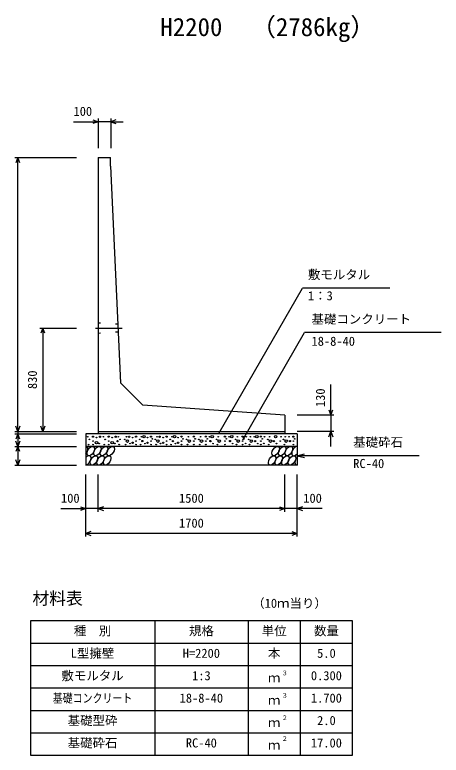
# Model space of a CAD drawing. Units: millimetres, scale not verified. Extents: x -67200 to 67200, y -23760 to 23760.
# Drawn here: x 44743 to 48171, y 2894 to 8840 of the extents above; entities that cross this region are included whole.
import ezdxf
from ezdxf.enums import TextEntityAlignment as Align

# ---------------------------------------------------------------- set-up
doc = ezdxf.new("R2010")
doc.units = ezdxf.units.MM
doc.header["$LTSCALE"] = 80
doc.linetypes.add('CHAIN1', pattern=[8, 5, -1, 1, -1])
doc.linetypes.add('DOTTED', pattern=[1.75, 0.25, -1.5])
for name, color, linetype, lineweight in [('0-0_CENTER', 7, 'CHAIN1', 25), ('0-1_DIM', 7, 'Continuous', 25), ('0-3_HATCH', 6, 'Continuous', 25), ('0-4_HYO', 3, 'Continuous', 25), ('0-5_HYO2', 4, 'Continuous', 25), ('0-6_OUTLINE', 1, 'Continuous', 25), ('0-7_OUTLINE2', 4, 'DOTTED', 25), ('0-8_TXT', 7, 'Continuous', 25)]:
    doc.layers.add(name, color=color, linetype=linetype, lineweight=lineweight)
doc.styles.add('ＭＳ ゴシック', font='')
doc.styles.get('ＭＳ ゴシック').set_extended_font_data('MS Gothic')

msp = doc.modelspace()

# ---------------------------------------------------------------- linework, layer by layer
at = {"layer": '0-0_CENTER'}
msp.add_line((45393.01, 6324.21), (45605.35, 6324.21), dxfattribs=at)
at = {"layer": '0-1_DIM'}
for p, q in [((45214.56, 7981.1), (45414.11, 7981.1)), ((45414.11, 8006.1), (45414.11, 7769.21)), ((45514.11, 7981.1), (45414.11, 7981.1)), ((45514.11, 8006.1), (45514.11, 7769.21)), ((45514.11, 7981.1), (45614.11, 7981.1)), ((44743.39, 7694.21), (45238.39, 7694.21)), ((44768.39, 5494.21), (44768.39, 7694.21)), ((46385.54, 5482.31), (47056.81, 6644.99)), ((47759.22, 6644.99), (47056.81, 6644.99)), ((44943.39, 6324.21), (45238.39, 6324.21)), ((44968.39, 6324.21), (44968.39, 5494.21)), ((46575.02, 5427.92), (47071.29, 6287.48)), ((48170.83, 6287.48), (47071.29, 6287.48)), ((47283.39, 5624.21), (47283.39, 5871.9)), ((47308.39, 5624.21), (47013.39, 5624.21)), ((47283.39, 5624.21), (47283.39, 5494.21)), ((44743.39, 5494.21), (45238.39, 5494.21)), ((44743.39, 5474.21), (45238.39, 5474.21)), ((44768.39, 5494.21), (44768.39, 5474.21)), ((44768.39, 5474.21), (44768.39, 5374.21)), ((47308.39, 5494.21), (47013.39, 5494.21)), ((47283.39, 5374.21), (47283.39, 5494.21)), ((44743.39, 5374.21), (45238.39, 5374.21)), ((44768.39, 5374.21), (44768.39, 5224.21)), ((47013.39, 5299.21), (47071.35, 5314.74)), ((47993.71, 5299.21), (47013.39, 5299.21)), ((47013.39, 5299.21), (47071.35, 5283.68)), ((44743.39, 5224.21), (45238.39, 5224.21)), ((45313.39, 4649.21), (45313.39, 5149.21)), ((45413.39, 4849.21), (45413.39, 5149.21)), ((46913.39, 4849.21), (46913.39, 5149.21)), ((46913.39, 4849.21), (46913.39, 5149.21)), ((47013.39, 4649.21), (47013.39, 5149.21)), ((45113.85, 4874.21), (45313.39, 4874.21)), ((45413.39, 4874.21), (45313.39, 4874.21)), ((46913.39, 4874.21), (45413.39, 4874.21)), ((47013.39, 4874.21), (46913.39, 4874.21)), ((47212.94, 4874.21), (47013.39, 4874.21)), ((47013.39, 4674.21), (45313.39, 4674.21))]:
    msp.add_line(p, q, dxfattribs=at)
for points in [[(45371.82, 7996.49), (45414.11, 7981.1), (45371.82, 7965.71)], [(45556.39, 7996.49), (45514.11, 7981.1), (45556.39, 7965.71)], [(44783.78, 7651.92), (44768.39, 7694.21), (44753, 7651.92)], [(44983.78, 6281.92), (44968.39, 6324.21), (44953, 6281.92)], [(47268, 5666.49), (47283.39, 5624.21), (47298.78, 5666.49)], [(44783.78, 5536.49), (44768.39, 5494.21), (44753, 5536.49)], [(44983.78, 5536.49), (44968.39, 5494.21), (44953, 5536.49)], [(44783.78, 5431.92), (44768.39, 5474.21), (44753, 5431.92)], [(47268, 5451.92), (47283.39, 5494.21), (47298.78, 5451.92)], [(44783.78, 5416.49), (44768.39, 5374.21), (44753, 5416.49)], [(44783.78, 5331.92), (44768.39, 5374.21), (44753, 5331.92)], [(44783.78, 5266.49), (44768.39, 5224.21), (44753, 5266.49)], [(45271.11, 4889.6), (45313.39, 4874.21), (45271.11, 4858.82)], [(45455.68, 4889.6), (45413.39, 4874.21), (45455.68, 4858.82)], [(46871.11, 4889.6), (46913.39, 4874.21), (46871.11, 4858.82)], [(47055.68, 4889.6), (47013.39, 4874.21), (47055.68, 4858.82)], [(45355.68, 4689.6), (45313.39, 4674.21), (45355.68, 4658.82)], [(46971.11, 4689.6), (47013.39, 4674.21), (46971.11, 4658.82)]]:
    msp.add_lwpolyline(points, dxfattribs=at)
at = {"layer": '0-3_HATCH'}
for centre, radius in [((45329.36, 5451.38), 2.5), ((45343.38, 5430.37), 2.5), ((45372.25, 5452.26), 5), ((45372.25, 5416.37), 2.5), ((45400.29, 5403.23), 10), ((45400.29, 5444.38), 2.5), ((45428.33, 5451.38), 5), ((45455.47, 5451.38), 2.5), ((45469.48, 5430.37), 2.5), ((45498.36, 5452.26), 5), ((45498.36, 5416.37), 2.5), ((45526.4, 5403.23), 10), ((45526.4, 5444.38), 2.5), ((45554.43, 5451.38), 5), ((45568.45, 5416.37), 5), ((45575.47, 5451.38), 2.5), ((45589.48, 5430.37), 2.5), ((45627.3, 5430.37), 2.5), ((45648.33, 5416.37), 10), ((45641.32, 5451.38), 2.5), ((45662.35, 5451.38), 5), ((45690.39, 5444.38), 2.5), ((45718.43, 5452.26), 5), ((45718.43, 5416.37), 2.5), ((45747.3, 5430.37), 2.5), ((45761.32, 5451.38), 2.5), ((45768.33, 5416.37), 5), ((45782.35, 5451.38), 10), ((45810.39, 5444.38), 2.5), ((45838.43, 5452.26), 5), ((45838.43, 5416.37), 2.5), ((45849.77, 5434.69), 2.5), ((45872.53, 5430.37), 2.5), ((45893.56, 5416.37), 10), ((45886.54, 5451.38), 2.5), ((45907.58, 5451.38), 5), ((45935.61, 5444.38), 2.5), ((45963.65, 5452.26), 5), ((45963.65, 5416.37), 2.5), ((45992.53, 5430.37), 2.5), ((46006.54, 5451.38), 2.5), ((46013.56, 5416.37), 5), ((46027.58, 5451.38), 10), ((46055.61, 5444.38), 2.5), ((46083.65, 5452.26), 5), ((46083.65, 5416.37), 2.5), ((46094.99, 5434.69), 2.5), ((46124.45, 5430.37), 2.5), ((46145.48, 5416.37), 10), ((46138.47, 5451.38), 2.5), ((46182.09, 5452.26), 5), ((46182.09, 5416.37), 2.5), ((46193.43, 5434.69), 2.5), ((46222.89, 5430.37), 2.5), ((46243.92, 5416.37), 10), ((46236.91, 5451.38), 2.5), ((46279.08, 5452.26), 5), ((46279.08, 5416.37), 2.5), ((46290.42, 5434.69), 2.5), ((46308.78, 5451.38), 2.5), ((46315.79, 5416.37), 5), ((46329.81, 5451.38), 10), ((46365.16, 5430.37), 2.5), ((46386.19, 5416.37), 10), ((46379.18, 5451.38), 2.5), ((46432.47, 5452.26), 5), ((46432.47, 5416.37), 2.5), ((46443.81, 5434.69), 2.5), ((46466.44, 5451.38), 2.5), ((46473.45, 5416.37), 5), ((46487.47, 5451.38), 10), ((46518.14, 5430.37), 2.5), ((46539.17, 5416.37), 10), ((46532.15, 5451.38), 2.5), ((46574.33, 5452.26), 5), ((46574.33, 5416.37), 2.5), ((46585.67, 5434.69), 2.5), ((46604.03, 5451.38), 2.5), ((46623.26, 5430.37), 2.5), ((46644.29, 5416.37), 10), ((46637.28, 5451.38), 2.5), ((46668.07, 5451.38), 2.5), ((46675.08, 5416.37), 5), ((46689.1, 5451.38), 10), ((46720.86, 5452.26), 5), ((46720.86, 5416.37), 2.5), ((46732.2, 5434.69), 2.5), ((46750.56, 5451.38), 2.5), ((46777.56, 5430.37), 2.5), ((46798.59, 5416.37), 10), ((46791.57, 5451.38), 2.5), ((46825.71, 5416.37), 5), ((46839.73, 5451.38), 10), ((46877.39, 5416.37), 2.5), ((46883.82, 5451.38), 2.5), ((46903.05, 5430.37), 2.5), ((46924.08, 5416.37), 10), ((46917.07, 5451.38), 2.5), ((46947.86, 5451.38), 2.5), ((46954.87, 5416.37), 5), ((46982.27, 5452.26), 5), ((46982.27, 5416.37), 2.5), ((46993.61, 5434.69), 2.5), ((45336.37, 5388.35), 2.5), ((45372.25, 5388.35), 2.5), ((45421.32, 5396.23), 2.5), ((45462.47, 5388.35), 2.5), ((45498.36, 5388.35), 2.5), ((45547.43, 5396.23), 2.5), ((45582.47, 5388.35), 2.5), ((45634.31, 5388.35), 2.5), ((45669.36, 5396.23), 2.5), ((45690.39, 5403.23), 5), ((45718.43, 5388.35), 2.5), ((45754.31, 5388.35), 2.5), ((45789.36, 5396.23), 2.5), ((45810.39, 5403.23), 5), ((45838.43, 5388.35), 2.5), ((45879.54, 5388.35), 2.5), ((45914.58, 5396.23), 2.5), ((45935.61, 5403.23), 5), ((45963.65, 5388.35), 2.5), ((45999.54, 5388.35), 2.5), ((46034.58, 5396.23), 2.5), ((46055.61, 5403.23), 5), ((46083.65, 5388.35), 2.5), ((46131.46, 5388.35), 2.5), ((46182.09, 5388.35), 2.5), ((46229.9, 5388.35), 2.5), ((46279.08, 5388.35), 2.5), ((46336.82, 5396.23), 2.5), ((46372.17, 5388.35), 2.5), ((46432.47, 5388.35), 2.5), ((46494.48, 5396.23), 2.5), ((46525.15, 5388.35), 2.5), ((46574.33, 5388.35), 2.5), ((46598.99, 5398.02), 2.5), ((46630.27, 5388.35), 2.5), ((46696.11, 5396.23), 2.5), ((46720.86, 5388.35), 2.5), ((46745.52, 5398.02), 2.5), ((46784.57, 5388.35), 2.5), ((46846.74, 5396.23), 2.5), ((46910.06, 5388.35), 2.5), ((46982.27, 5388.35), 2.5)]:
    msp.add_circle(centre, radius, dxfattribs=at)
for centre, start_param, end_param in [((45301.03, 5336.7), 4.385593, 6.6745444), ((46999.53, 5336.7), 0.3357715, 4.4411806), ((45326.35, 5261.71), 3.5111464, 7.548991), ((47024.85, 5261.71), 1.2110787, 3.5658734)]:
    msp.add_ellipse(centre, major_axis=(21.81, 35.31), ratio=0.5792, start_param=start_param, end_param=end_param, dxfattribs=at)
for centre in [(45354.24, 5336.7), (45407.45, 5336.7), (45460.65, 5336.7), (45513.86, 5336.7), (46839.91, 5336.7), (46893.12, 5336.7), (46946.33, 5336.7), (45379.56, 5261.71), (45432.77, 5261.71), (45485.98, 5261.71), (46812.02, 5261.71), (46865.23, 5261.71), (46918.44, 5261.71), (46971.65, 5261.71)]:
    msp.add_ellipse(centre, major_axis=(21.81, 35.31), ratio=0.5792, dxfattribs=at)
at = {"layer": '0-4_HYO'}
for p, q in [((45868.39, 3974.21), (45868.39, 2894.21)), ((46618.39, 3974.21), (46618.39, 2894.21)), ((47038.39, 3974.21), (47038.39, 2894.21)), ((44868.39, 3794.21), (47458.39, 3794.21))]:
    msp.add_line(p, q, dxfattribs=at)
msp.add_lwpolyline([(44868.39, 2894.21), (47458.39, 2894.21), (47458.39, 3974.21), (44868.39, 3974.21)], close=True, dxfattribs=at)
at = {"layer": '0-5_HYO2'}
for p, q in [((44868.39, 3614.21), (47458.39, 3614.21)), ((44868.39, 3434.21), (47458.39, 3434.21)), ((44868.39, 3254.21), (47458.39, 3254.21)), ((44868.39, 3074.21), (47458.39, 3074.21))]:
    msp.add_line(p, q, dxfattribs=at)
at = {"layer": '0-6_OUTLINE'}
for p, q in [((45413.39, 7694.21), (45513.39, 7694.21)), ((45413.39, 7694.21), (45413.39, 5474.21)), ((45513.39, 7624.21), (45513.39, 7694.21)), ((45513.39, 7624.21), (45593.39, 5884.21)), ((45773.39, 5704.21), (45593.39, 5884.21)), ((46913.39, 5624.21), (45773.39, 5704.21)), ((46913.39, 5624.21), (46913.39, 5474.21)), ((45413.39, 5494.21), (46913.39, 5494.21)), ((47013.39, 5474.21), (47013.39, 5224.21)), ((47013.39, 5374.21), (45313.39, 5374.21)), ((47013.39, 5224.21), (45313.39, 5224.21))]:
    msp.add_line(p, q, dxfattribs=at)
msp.add_lwpolyline([(47013.39, 5474.21), (45313.39, 5474.21), (45313.39, 5224.21)], dxfattribs=at)
at = {"layer": '0-7_OUTLINE2'}
for p, q in [((45571.78, 6354.21), (45413.39, 6364.21)), ((45413.39, 6284.21), (45574.54, 6294.21))]:
    msp.add_line(p, q, dxfattribs=at)

# ---------------------------------------------------------------- texts
at = {"layer": '0-1_DIM', "style": 'ＭＳ ゴシック'}
for s, p in [('100', (45215.47, 8006.1)), ('敷モルタル', (47099.66, 6694.99)), ('1：3', (47099.66, 6524.87)), ('基礎コンクリート', (47128.55, 6337.48)), ('18-8-40', (47128.55, 6159.85)), ('基礎砕石', (47463.65, 5349.21)), ('RC-40', (47463.65, 5177.83)), ('100', (45114.75, 4899.21)), ('1500', (46063.39, 4899.21)), ('100', (47062.03, 4899.21)), ('1700', (46063.39, 4699.21))]:
    msp.add_text(s, height=73.31, dxfattribs=at).set_placement(p, align=Align.BOTTOM_LEFT)
for s, p in [('830', (44943.39, 5834.21)), ('130', (47258.39, 5689.85))]:
    msp.add_text(s, height=73.31, rotation=90, dxfattribs=at).set_placement(p, align=Align.BOTTOM_LEFT)
at = {"layer": '0-8_TXT', "style": 'ＭＳ ゴシック'}
for s, height, p in [('H2200', 146.6, (45913.39, 8624.45)), ('（2786kg）', 146.6, (46642.01, 8624.45)), ('材料表', 98.97, (44885.06, 4074.21)), ('（10ｍ当り）', 73.31, (46651.72, 4055.87)), ('種\u3000別', 73.31, (45218.39, 3834.21)), ('規格', 73.31, (46143.39, 3834.21)), ('単位', 73.31, (46728.39, 3834.21)), ('数量', 73.31, (47148.39, 3834.21)), ('L型擁壁', 73.31, (45193.39, 3654.21)), ('H=2200', 73.31, (46093.39, 3654.21)), ('本', 73.31, (46778.39, 3654.21)), ('5.0', 73.31, (47173.39, 3654.21)), ('敷モルタル', 73.31, (45118.39, 3474.21)), ('1:3', 73.31, (46168.39, 3474.21)), ('３', 36.66, (46887.63, 3524.82)), ('0.300', 73.31, (47123.39, 3474.21)), ('ｍ', 73.31, (46778.39, 3457.54)), ('３', 36.66, (46887.63, 3344.82)), ('18-8-40', 73.31, (46068.39, 3294.21)), ('ｍ', 73.31, (46778.39, 3277.54)), ('1.700', 73.31, (47123.39, 3294.21)), ('基礎型砕', 73.31, (45168.39, 3114.21)), ('２', 36.66, (46887.63, 3164.82)), ('ｍ', 73.31, (46778.39, 3097.54)), ('2.0', 73.31, (47173.39, 3114.21)), ('基礎砕石', 73.31, (45168.39, 2934.21)), ('２', 36.66, (46887.63, 2998.15)), ('RC-40', 73.31, (46118.39, 2934.21)), ('ｍ', 73.31, (46778.39, 2917.54)), ('17.00', 73.31, (47123.39, 2934.21))]:
    msp.add_text(s, height=height, dxfattribs=at).set_placement(p, align=Align.BOTTOM_LEFT)
at = {"layer": '0-8_TXT', "style": 'ＭＳ ゴシック', "width": 0.8}
msp.add_text('基礎コンクリート', height=73.31, dxfattribs=at).set_placement((45048.39, 3294.21), align=Align.BOTTOM_LEFT)

doc.saveas('drawing.dxf')
